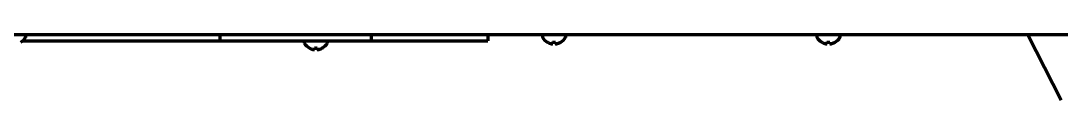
# Model space of a CAD drawing. Header units: inches. Extents: x -3022 to 7311, y 343 to 5680.
# Drawn here: x 1419.7 to 1776.1, y 2181.9 to 2204.3 of the extents above; entities that cross this region are included whole.
import ezdxf

# ---------------------------------------------------------------- set-up
doc = ezdxf.new("R2010")
doc.units = ezdxf.units.IN

msp = doc.modelspace()

# ---------------------------------------------------------------- linework, layer by layer
at = {"linetype": 'Continuous', "lineweight": 70}
for p, q in [((1865.16, 2204.29), (1041.16, 2204.29)), ((1421.36, 2203.69), (1421.36, 2203.89)), ((1487.82, 2204.29), (1487.82, 2202.29)), ((1539.66, 2204.29), (1539.66, 2202.29)), ((1579.66, 2204.29), (1579.66, 2202.29)), ((1598.36, 2203.89), (1598.36, 2203.69)), ((1606.36, 2203.69), (1606.36, 2203.89)), ((1692.36, 2203.89), (1692.36, 2203.69)), ((1700.36, 2203.69), (1700.36, 2203.89)), ((1764.68, 2204.29), (1776.1, 2181.95)), ((1420.31, 2202.29), (1479.82, 2202.29)), ((1479.82, 2202.29), (1487.82, 2202.29)), ((1487.82, 2202.29), (1490.82, 2202.29)), ((1490.82, 2202.29), (1536.66, 2202.29)), ((1516.74, 2201.89), (1516.74, 2201.69)), ((1518.44, 2199.81), (1518.44, 2199.85)), ((1523.04, 2199.85), (1523.04, 2199.81)), ((1524.74, 2201.69), (1524.74, 2201.89)), ((1536.66, 2202.29), (1539.66, 2202.29)), ((1539.66, 2202.29), (1547.66, 2202.29)), ((1547.66, 2202.29), (1576.66, 2202.29)), ((1576.66, 2202.29), (1579.66, 2202.29)), ((1600.06, 2201.81), (1600.06, 2201.85)), ((1604.66, 2201.85), (1604.66, 2201.81)), ((1694.06, 2201.81), (1694.06, 2201.85)), ((1698.66, 2201.85), (1698.66, 2201.81))]:
    msp.add_line(p, q, dxfattribs=at)
for centre, radius, start, end in [((1417.16, 2205.91), 4.8, 301.5837, 329.6988), ((1420.96, 2203.89), 0.4, 0, 90), ((1420.96, 2203.69), 0.4, 329.6988, 0), ((1598.76, 2203.89), 0.4, 90, 180), ((1598.76, 2203.69), 0.4, 180, 210.3012), ((1602.56, 2205.91), 4.8, 210.3012, 238.4186), ((1602.16, 2205.91), 4.8, 301.5837, 329.6988), ((1605.96, 2203.89), 0.4, 0, 90), ((1605.96, 2203.69), 0.4, 329.6988, 0), ((1692.76, 2203.89), 0.4, 90, 180), ((1692.76, 2203.69), 0.4, 180, 210.3012), ((1696.56, 2205.91), 4.8, 210.3012, 238.4186), ((1696.16, 2205.91), 4.8, 301.5837, 329.6988), ((1699.96, 2203.89), 0.4, 0, 90), ((1699.96, 2203.69), 0.4, 329.6988, 0), ((1517.14, 2201.89), 0.4, 90, 180), ((1517.14, 2201.69), 0.4, 180, 210.3012), ((1520.94, 2203.91), 4.8, 210.3012, 238.4186), ((1520.74, 2203.59), 3.78, 262.3959, 269.9965), ((1520.74, 2203.59), 3.78, 270.0035, 277.6041), ((1520.54, 2203.91), 4.8, 301.5837, 329.6988), ((1524.34, 2201.89), 0.4, 0, 90), ((1524.34, 2201.69), 0.4, 329.6988, 0), ((1602.36, 2205.59), 3.78, 262.3959, 269.9965), ((1602.36, 2205.59), 3.78, 270.0035, 277.6041), ((1696.36, 2205.59), 3.78, 262.3959, 269.9965), ((1696.36, 2205.59), 3.78, 270.0035, 277.6041)]:
    msp.add_arc(centre, radius, start, end, dxfattribs=at)
for points in [[(1518.44, 2199.85), (1518.64, 2199.72), (1518.85, 2199.61), (1519.18, 2199.48), (1519.29, 2199.43), (1519.51, 2199.36), (1519.62, 2199.33), (1519.74, 2199.3)], [(1521.24, 2199.85), (1521.24, 2199.72), (1521.24, 2199.61), (1521.24, 2199.48), (1521.24, 2199.43), (1521.24, 2199.36), (1521.24, 2199.33), (1521.24, 2199.3)], [(1600.06, 2201.85), (1600.26, 2201.72), (1600.47, 2201.61), (1600.8, 2201.48), (1600.91, 2201.43), (1601.13, 2201.36), (1601.24, 2201.33), (1601.36, 2201.3)], [(1602.86, 2201.85), (1602.86, 2201.72), (1602.86, 2201.61), (1602.86, 2201.48), (1602.86, 2201.43), (1602.86, 2201.36), (1602.86, 2201.33), (1602.86, 2201.3)], [(1694.06, 2201.85), (1694.26, 2201.72), (1694.47, 2201.61), (1694.8, 2201.48), (1694.91, 2201.43), (1695.13, 2201.36), (1695.24, 2201.33), (1695.36, 2201.3)], [(1696.86, 2201.85), (1696.86, 2201.72), (1696.86, 2201.61), (1696.86, 2201.48), (1696.86, 2201.43), (1696.86, 2201.36), (1696.86, 2201.33), (1696.86, 2201.3)]]:
    msp.add_open_spline(points, degree=3, knots=[0, 0, 0, 0, 0.5, 0.5, 0.75, 0.75, 1, 1, 1, 1], dxfattribs=at)
for points in [[(1519.74, 2199.3), (1519.76, 2199.29), (1519.82, 2199.29), (1519.89, 2199.28), (1519.96, 2199.28), (1520.03, 2199.28), (1520.1, 2199.28), (1520.17, 2199.29), (1520.21, 2199.29), (1520.24, 2199.3)], [(1520.24, 2199.3), (1520.24, 2199.31), (1520.24, 2199.34), (1520.24, 2199.39), (1520.24, 2199.45), (1520.24, 2199.51), (1520.24, 2199.57), (1520.24, 2199.65), (1520.24, 2199.74), (1520.24, 2199.81), (1520.24, 2199.85)], [(1521.24, 2199.3), (1521.26, 2199.29), (1521.31, 2199.29), (1521.38, 2199.28), (1521.45, 2199.28), (1521.52, 2199.28), (1521.59, 2199.28), (1521.67, 2199.29), (1521.71, 2199.29), (1521.74, 2199.3)], [(1521.74, 2199.3), (1521.79, 2199.31), (1521.9, 2199.34), (1522.06, 2199.39), (1522.22, 2199.45), (1522.38, 2199.51), (1522.53, 2199.57), (1522.68, 2199.65), (1522.85, 2199.74), (1522.97, 2199.81), (1523.04, 2199.85)], [(1601.36, 2201.3), (1601.38, 2201.29), (1601.44, 2201.29), (1601.51, 2201.28), (1601.58, 2201.28), (1601.65, 2201.28), (1601.72, 2201.28), (1601.79, 2201.29), (1601.83, 2201.29), (1601.86, 2201.3)], [(1601.86, 2201.3), (1601.86, 2201.31), (1601.86, 2201.34), (1601.86, 2201.39), (1601.86, 2201.45), (1601.86, 2201.51), (1601.86, 2201.57), (1601.86, 2201.65), (1601.86, 2201.74), (1601.86, 2201.81), (1601.86, 2201.85)], [(1602.86, 2201.3), (1602.88, 2201.29), (1602.93, 2201.29), (1603, 2201.28), (1603.07, 2201.28), (1603.14, 2201.28), (1603.21, 2201.28), (1603.29, 2201.29), (1603.33, 2201.29), (1603.36, 2201.3)], [(1603.36, 2201.3), (1603.41, 2201.31), (1603.52, 2201.34), (1603.68, 2201.39), (1603.84, 2201.45), (1604, 2201.51), (1604.15, 2201.57), (1604.3, 2201.65), (1604.47, 2201.74), (1604.59, 2201.81), (1604.66, 2201.85)], [(1695.36, 2201.3), (1695.38, 2201.29), (1695.44, 2201.29), (1695.51, 2201.28), (1695.58, 2201.28), (1695.65, 2201.28), (1695.72, 2201.28), (1695.79, 2201.29), (1695.83, 2201.29), (1695.86, 2201.3)], [(1695.86, 2201.3), (1695.86, 2201.31), (1695.86, 2201.34), (1695.86, 2201.39), (1695.86, 2201.45), (1695.86, 2201.51), (1695.86, 2201.57), (1695.86, 2201.65), (1695.86, 2201.74), (1695.86, 2201.81), (1695.86, 2201.85)], [(1696.86, 2201.3), (1696.88, 2201.29), (1696.93, 2201.29), (1697, 2201.28), (1697.07, 2201.28), (1697.14, 2201.28), (1697.21, 2201.28), (1697.29, 2201.29), (1697.33, 2201.29), (1697.36, 2201.3)], [(1697.36, 2201.3), (1697.41, 2201.31), (1697.52, 2201.34), (1697.68, 2201.39), (1697.84, 2201.45), (1698, 2201.51), (1698.15, 2201.57), (1698.3, 2201.65), (1698.47, 2201.74), (1698.59, 2201.81), (1698.66, 2201.85)]]:
    msp.add_open_spline(points, degree=3, dxfattribs=at)

doc.saveas('drawing.dxf')
